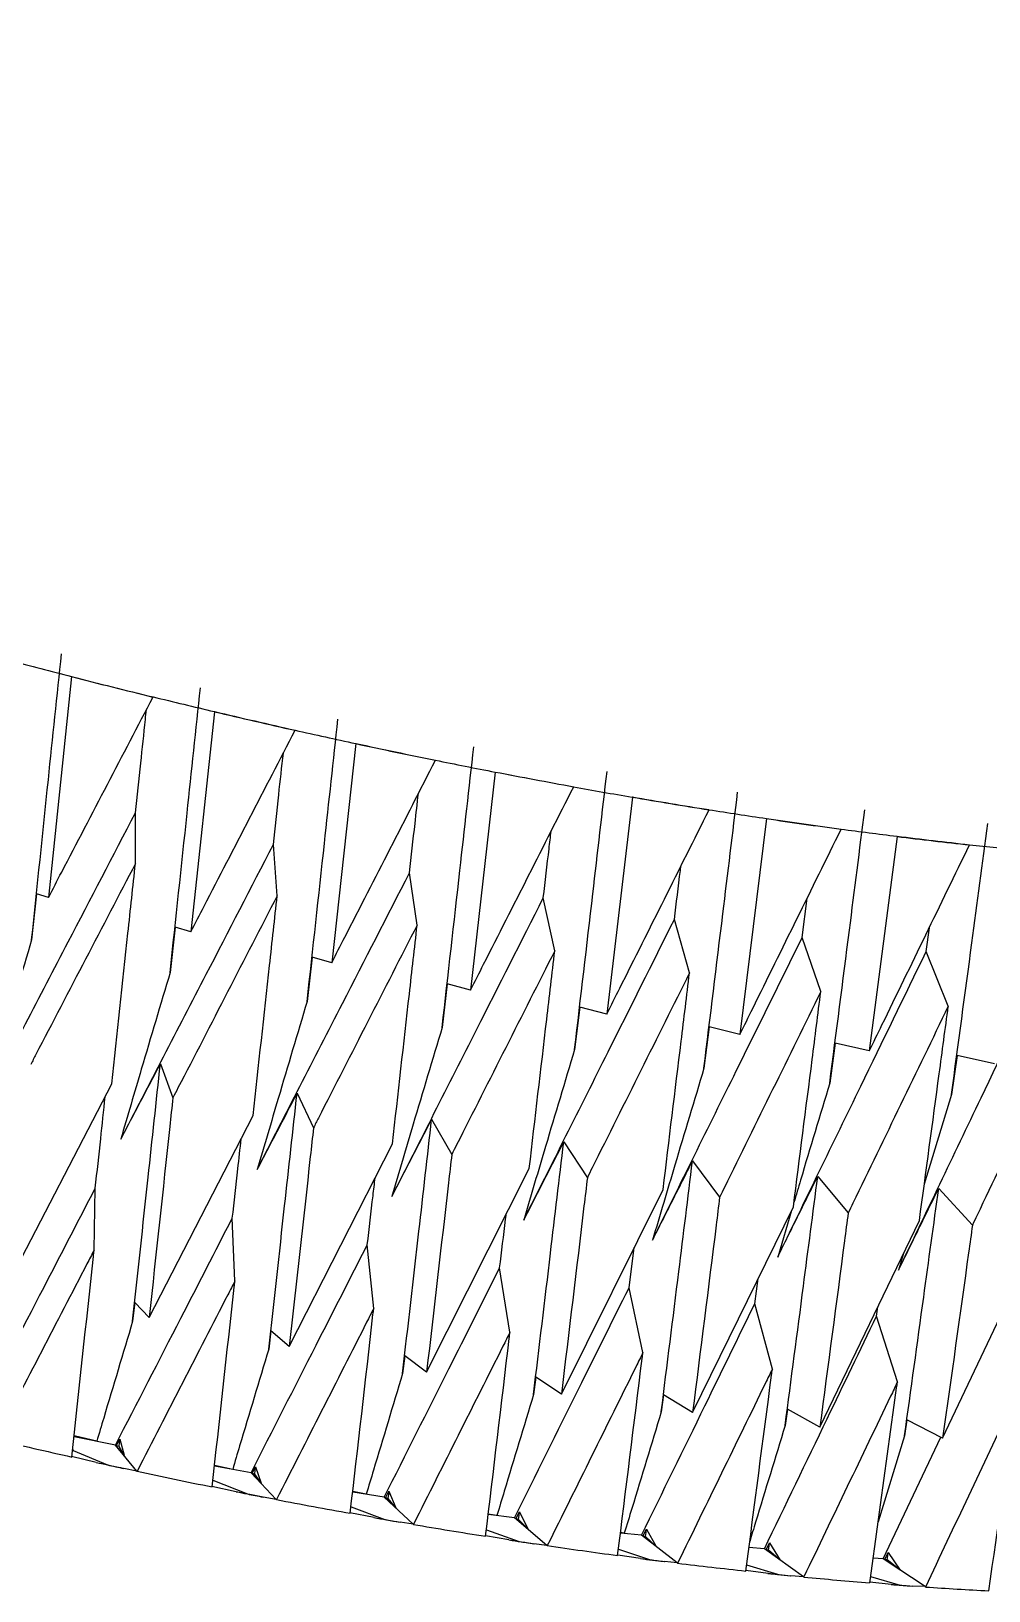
# Model space of a CAD drawing. Header units: millimetres. Extents: x 5847 to 9233, y 737 to 1578.
# Drawn here: x 8886.17 to 8893.01, y 1128.28 to 1139.43 of the extents above; entities that cross this region are included whole.
import ezdxf

# ---------------------------------------------------------------- set-up
doc = ezdxf.new("R2010")
doc.units = ezdxf.units.MM
doc.layers.get('0').update_dxf_attribs({"lineweight": 30})

msp = doc.modelspace()

# ---------------------------------------------------------------- linework, layer by layer
at = {"color": 7, "linetype": 'Continuous', "lineweight": 25}
for p, q in [((8886.457, 1134.816), (8886.291, 1133.236)), ((8886.457, 1134.816), (8886.456, 1134.817)), ((8887.038, 1134.671), (8887.039, 1134.671)), ((8887.477, 1134.565), (8887.309, 1132.992)), ((8887.477, 1134.565), (8887.477, 1134.566)), ((8888.054, 1134.433), (8888.054, 1134.433)), ((8888.488, 1134.337), (8888.316, 1132.771)), ((8888.488, 1134.337), (8888.487, 1134.338)), ((8889.057, 1134.219), (8889.057, 1134.218)), ((8889.485, 1134.133), (8889.308, 1132.575)), ((8889.485, 1134.133), (8889.484, 1134.134)), ((8890.044, 1134.029), (8890.045, 1134.029)), ((8890.465, 1133.955), (8890.282, 1132.404)), ((8890.465, 1133.955), (8890.464, 1133.955)), ((8886.913, 1133.481), (8886.913, 1133.843)), ((8891.012, 1133.865), (8891.013, 1133.864)), ((8891.423, 1133.801), (8891.233, 1132.259)), ((8891.423, 1133.801), (8891.422, 1133.802)), ((8891.957, 1133.726), (8891.957, 1133.726)), ((8887.926, 1133.249), (8887.899, 1133.617)), ((8892.356, 1133.674), (8892.158, 1132.14)), ((8892.356, 1133.674), (8892.355, 1133.675)), ((8892.874, 1133.614), (8892.874, 1133.614)), ((8888.926, 1133.04), (8888.872, 1133.414)), ((8886.206, 1133.263), (8886.171, 1132.935)), ((8886.291, 1133.236), (8886.206, 1133.263)), ((8889.91, 1132.856), (8889.828, 1133.235)), ((8891.678, 1132.952), (8891.714, 1133.232)), ((8890.873, 1132.698), (8890.765, 1133.081)), ((8887.196, 1133.025), (8887.161, 1132.702)), ((8887.309, 1132.992), (8887.196, 1133.025)), ((8891.811, 1132.565), (8891.678, 1132.952)), ((8892.564, 1132.85), (8892.587, 1133.021)), ((8892.722, 1132.46), (8892.564, 1132.85)), ((8888.176, 1132.811), (8888.14, 1132.494)), ((8888.316, 1132.771), (8888.176, 1132.811)), ((8889.142, 1132.62), (8889.105, 1132.309)), ((8889.308, 1132.575), (8889.142, 1132.62)), ((8890.089, 1132.454), (8890.052, 1132.15)), ((8890.282, 1132.404), (8890.089, 1132.454)), ((8891.014, 1132.312), (8890.976, 1132.016)), ((8891.233, 1132.259), (8891.014, 1132.312)), ((8891.914, 1132.197), (8891.875, 1131.909)), ((8892.158, 1132.14), (8891.914, 1132.197)), ((8887.091, 1132.048), (8887.181, 1131.806)), ((8892.785, 1132.107), (8892.745, 1131.828)), ((8893.053, 1132.048), (8892.785, 1132.107)), ((8885.998, 1130.467), (8886.744, 1131.904)), ((8888.068, 1131.838), (8888.185, 1131.59)), ((8892.745, 1131.828), (8892.551, 1131.187)), ((8887.011, 1130.235), (8887.754, 1131.678)), ((8889.03, 1131.652), (8889.174, 1131.4)), ((8889.974, 1131.49), (8890.143, 1131.234)), ((8888.011, 1130.028), (8888.75, 1131.477)), ((8888.994, 1129.845), (8889.728, 1131.301)), ((8890.894, 1131.354), (8891.088, 1131.095)), ((8886.617, 1130.716), (8886.626, 1131.159)), ((8889.957, 1129.687), (8890.684, 1131.15)), ((8891.789, 1131.243), (8892.007, 1130.982)), ((8892.654, 1131.158), (8892.895, 1130.896)), ((8887.624, 1130.496), (8887.605, 1130.945)), ((8890.895, 1129.555), (8891.615, 1131.026)), ((8891.601, 1130.999), (8891.503, 1130.667)), ((8891.804, 1129.45), (8892.516, 1130.928)), ((8892.682, 1129.373), (8893.385, 1130.858)), ((8888.616, 1130.3), (8888.57, 1130.755)), ((8890.441, 1130.448), (8890.477, 1130.735)), ((8889.589, 1130.129), (8889.516, 1130.589)), ((8892.403, 1130.693), (8892.367, 1130.574)), ((8891.339, 1130.333), (8891.364, 1130.514)), ((8890.54, 1129.985), (8890.441, 1130.448)), ((8886.908, 1130.343), (8886.893, 1130.208)), ((8887.011, 1130.235), (8886.908, 1130.343)), ((8891.465, 1129.866), (8891.339, 1130.333)), ((8892.209, 1130.244), (8892.219, 1130.31)), ((8892.359, 1129.775), (8892.209, 1130.244)), ((8887.881, 1130.14), (8887.866, 1130.008)), ((8888.011, 1130.028), (8887.881, 1130.14)), ((8888.838, 1129.962), (8888.822, 1129.834)), ((8888.994, 1129.845), (8888.838, 1129.962)), ((8889.775, 1129.809), (8889.758, 1129.684)), ((8889.957, 1129.687), (8889.775, 1129.809)), ((8890.687, 1129.681), (8890.671, 1129.56)), ((8890.895, 1129.555), (8890.687, 1129.681)), ((8891.573, 1129.579), (8891.556, 1129.462)), ((8891.804, 1129.45), (8891.573, 1129.579)), ((8892.427, 1129.503), (8892.41, 1129.39)), ((8892.682, 1129.373), (8892.427, 1129.503)), ((8886.636, 1129.35), (8886.474, 1129.389)), ((8886.636, 1129.35), (8886.474, 1129.383)), ((8886.77, 1129.323), (8886.474, 1129.382)), ((8886.776, 1129.317), (8886.802, 1129.365)), ((8886.802, 1129.365), (8886.832, 1129.25)), ((8892.41, 1129.39), (8892.221, 1128.775)), ((8892.256, 1128.51), (8892.668, 1129.38)), ((8886.464, 1129.292), (8886.467, 1129.285)), ((8886.467, 1129.285), (8886.714, 1129.181)), ((8886.924, 1129.137), (8886.77, 1129.323)), ((8886.832, 1129.25), (8886.776, 1129.317)), ((8886.796, 1129.312), (8886.776, 1129.317)), ((8886.832, 1129.25), (8886.796, 1129.312)), ((8886.632, 1129.199), (8886.457, 1129.241)), ((8886.924, 1129.137), (8886.83, 1129.156)), ((8887.608, 1129.149), (8887.477, 1129.172)), ((8887.739, 1129.125), (8887.477, 1129.171)), ((8887.608, 1129.149), (8887.478, 1129.177)), ((8887.747, 1129.119), (8887.772, 1129.167)), ((8887.772, 1129.167), (8887.812, 1129.05)), ((8886.925, 1129.135), (8886.924, 1129.137)), ((8887.633, 1128.989), (8887.46, 1129.027)), ((8887.919, 1128.935), (8887.739, 1129.125)), ((8887.812, 1129.05), (8887.747, 1129.119)), ((8887.766, 1129.114), (8887.747, 1129.119)), ((8887.812, 1129.05), (8887.766, 1129.114)), ((8887.919, 1128.935), (8887.826, 1128.951)), ((8887.921, 1128.933), (8887.919, 1128.935)), ((8888.562, 1128.972), (8888.466, 1128.991)), ((8888.562, 1128.972), (8888.466, 1128.987)), ((8888.691, 1128.951), (8888.466, 1128.986)), ((8888.897, 1128.758), (8888.691, 1128.951)), ((8888.7, 1128.945), (8888.725, 1128.994)), ((8888.775, 1128.874), (8888.7, 1128.945)), ((8888.719, 1128.941), (8888.7, 1128.945)), ((8888.775, 1128.874), (8888.719, 1128.941)), ((8888.725, 1128.994), (8888.775, 1128.874)), ((8888.618, 1128.805), (8888.446, 1128.838)), ((8889.497, 1128.82), (8889.434, 1128.828)), ((8889.623, 1128.802), (8889.434, 1128.827)), ((8889.497, 1128.82), (8889.435, 1128.83)), ((8889.632, 1128.796), (8889.658, 1128.845)), ((8889.658, 1128.845), (8889.717, 1128.724)), ((8888.897, 1128.758), (8888.804, 1128.772)), ((8888.9, 1128.756), (8888.897, 1128.758)), ((8889.854, 1128.606), (8889.623, 1128.802)), ((8889.717, 1128.724), (8889.632, 1128.796)), ((8889.651, 1128.792), (8889.632, 1128.796)), ((8889.717, 1128.724), (8889.651, 1128.792)), ((8890.407, 1128.692), (8890.379, 1128.695)), ((8890.53, 1128.679), (8890.379, 1128.694)), ((8890.407, 1128.692), (8890.38, 1128.697)), ((8890.54, 1128.672), (8890.565, 1128.722)), ((8890.565, 1128.722), (8890.634, 1128.599)), ((8889.582, 1128.645), (8889.416, 1128.674)), ((8889.854, 1128.606), (8889.761, 1128.618)), ((8889.856, 1128.604), (8889.854, 1128.606)), ((8890.785, 1128.481), (8890.53, 1128.679)), ((8890.634, 1128.599), (8890.54, 1128.672)), ((8890.559, 1128.669), (8890.54, 1128.672)), ((8890.634, 1128.599), (8890.559, 1128.669)), ((8891.408, 1128.581), (8891.297, 1128.59)), ((8891.687, 1128.382), (8891.408, 1128.581)), ((8891.42, 1128.575), (8891.445, 1128.625)), ((8891.445, 1128.625), (8891.522, 1128.501)), ((8890.522, 1128.512), (8890.36, 1128.537)), ((8890.785, 1128.481), (8890.693, 1128.49)), ((8890.788, 1128.479), (8890.785, 1128.481)), ((8891.522, 1128.501), (8891.42, 1128.575)), ((8891.438, 1128.572), (8891.42, 1128.575)), ((8891.522, 1128.501), (8891.438, 1128.572)), ((8892.256, 1128.51), (8892.185, 1128.514)), ((8892.556, 1128.311), (8892.256, 1128.51)), ((8892.268, 1128.504), (8892.293, 1128.554)), ((8892.379, 1128.429), (8892.268, 1128.504)), ((8892.286, 1128.502), (8892.268, 1128.504)), ((8892.379, 1128.429), (8892.286, 1128.502)), ((8892.293, 1128.554), (8892.379, 1128.429)), ((8891.434, 1128.405), (8891.276, 1128.426)), ((8891.687, 1128.382), (8891.596, 1128.389)), ((8891.69, 1128.38), (8891.687, 1128.382)), ((8892.314, 1128.326), (8892.161, 1128.342)), ((8892.556, 1128.311), (8892.467, 1128.315)), ((8892.56, 1128.308), (8892.556, 1128.311))]:
    msp.add_line(p, q, dxfattribs=at)
at = {"color": 8, "linetype": 'Continuous', "lineweight": 25}
for p, q in [((8887.466, 1129.072), (8887.713, 1128.974)), ((8888.454, 1128.882), (8888.695, 1128.791)), ((8889.421, 1128.717), (8889.656, 1128.634)), ((8890.365, 1128.579), (8890.593, 1128.503)), ((8891.281, 1128.467), (8891.501, 1128.399)), ((8892.167, 1128.383), (8892.378, 1128.321))]:
    msp.add_line(p, q, dxfattribs=at)
at = {"color": 7, "linetype": 'Continuous', "lineweight": 25, "flags": 128}
for points in [[(8886.796, 1129.312), (8886.799, 1129.342), (8886.802, 1129.365)], [(8887.766, 1129.114), (8887.769, 1129.144), (8887.772, 1129.167)], [(8888.719, 1128.941), (8888.723, 1128.971), (8888.725, 1128.994)], [(8889.651, 1128.792), (8889.655, 1128.822), (8889.658, 1128.845)], [(8890.559, 1128.669), (8890.562, 1128.699), (8890.565, 1128.722)], [(8891.438, 1128.572), (8891.442, 1128.602), (8891.445, 1128.625)], [(8892.286, 1128.502), (8892.29, 1128.531), (8892.293, 1128.554)]]:
    msp.add_lwpolyline(points, dxfattribs=at)
at = {"color": 7, "linetype": 'Continuous', "lineweight": 25}
for centre, radius, start, end in [((8881.795, 1130.065), 20.513, 18.0725, 71.1243), ((8900.319, 1188.903), 55.835, 255.157, 255.6246), ((8900.103, 1188.061), 54.966, 255.624, 256.2495), ((8900.105, 1188.066), 54.971, 255.6242, 256.2494), ((8899.865, 1187.088), 53.963, 256.2499, 256.7284), ((8899.605, 1185.982), 52.827, 256.7277, 257.3698), ((8899.606, 1185.986), 52.832, 256.7278, 257.3697), ((8899.33, 1184.757), 51.572, 257.3704, 257.8637), ((8899.042, 1183.414), 50.198, 257.8628, 258.527), ((8899.043, 1183.418), 50.203, 257.8629, 258.5269), ((8898.747, 1181.967), 48.722, 258.5277, 259.0402), ((8898.449, 1180.42), 47.146, 259.0392, 259.7316), ((8898.45, 1180.424), 47.15, 259.0393, 259.7315), ((8898.152, 1178.787), 45.487, 259.7325, 260.2691), ((8897.859, 1177.074), 43.748, 260.2678, 260.9955), ((8897.86, 1177.077), 43.752, 260.268, 260.9954), ((8897.577, 1175.295), 41.947, 260.9966, 261.5632), ((8897.305, 1173.457), 40.089, 261.5616, 262.3328), ((8897.306, 1173.46), 40.093, 261.5618, 262.3327), ((8897.051, 1171.576), 38.191, 262.3341, 262.9375), ((8896.815, 1169.658), 36.258, 262.9355, 263.76), ((8896.816, 1169.66), 36.262, 262.9357, 263.7598), ((8896.602, 1167.719), 34.308, 263.7616, 264.4098), ((8897.954, 1180.687), 52.718, 256.7999, 257.405), ((8897.656, 1179.351), 51.349, 257.6029, 257.8296), ((8897.388, 1178.097), 50.067, 257.9372, 258.5637), ((8897.071, 1176.526), 48.464, 258.7701, 259.0028), ((8896.795, 1175.084), 46.996, 259.1165, 259.7701), ((8896.477, 1173.318), 45.202, 259.9871, 260.2274), ((8896.206, 1171.723), 43.584, 260.3489, 261.0363), ((8895.905, 1169.805), 41.643, 261.2665, 261.5163), ((8895.654, 1168.095), 39.914, 261.6473, 262.3763), ((8895.385, 1166.073), 37.875, 262.6227, 262.8841), ((8895.168, 1164.289), 36.077, 263.0268, 263.8068), ((8894.943, 1162.211), 33.987, 264.073, 264.3485), ((8894.769, 1160.394), 32.162, 264.5057, 265.3478), ((8894.601, 1158.309), 30.07, 265.6383, 265.9309), ((8894.479, 1156.5), 28.257, 266.1058, 267.0239)]:
    msp.add_arc(centre, radius, start, end, dxfattribs=at)
for centre, major_axis, ratio, start_param, end_param in [((8883.482, 1135.443), (16.272, -5.155), 0.305791, 5.00287, 5.007995), ((8883.471, 1135.41), (16.268, -5.167), 0.303502, 5.008216, 5.015483), ((8883.482, 1135.443), (16.268, -5.168), 0.305602, 5.065971, 5.071036), ((8883.471, 1135.41), (16.265, -5.177), 0.303274, 5.071206, 5.07838), ((8883.482, 1135.443), (16.264, -5.18), 0.305369, 5.129072, 5.13407), ((8883.471, 1135.41), (16.262, -5.187), 0.303011, 5.134188, 5.141257), ((8883.482, 1135.443), (16.26, -5.192), 0.305092, 5.192172, 5.197095), ((8883.471, 1135.41), (16.259, -5.196), 0.302715, 5.197162, 5.204113), ((8883.482, 1135.443), (16.257, -5.204), 0.304773, 5.25527, 5.260111), ((8883.471, 1135.41), (16.256, -5.205), 0.302386, 5.260125, 5.266949), ((8883.482, 1135.443), (16.253, -5.215), 0.304413, 5.318365, 5.323117), ((8883.471, 1135.41), (16.253, -5.214), 0.302025, 5.323079, 5.329766), ((8883.482, 1135.443), (16.25, -5.226), 0.304014, 5.381455, 5.386112), ((8883.471, 1135.41), (16.251, -5.222), 0.301635, 5.386023, 5.392562)]:
    msp.add_ellipse(centre, major_axis=major_axis, ratio=ratio, start_param=start_param, end_param=end_param, dxfattribs=at)
for points, knots in [([(8886.171, 1132.935), (8886.211, 1133.316), (8886.282, 1133.997), (8886.353, 1134.68), (8886.385, 1134.98)], [0, 0, 0, 0, 0.559997, 1, 1, 1, 1]), ([(8887.161, 1132.702), (8887.201, 1133.081), (8887.274, 1133.759), (8887.346, 1134.437), (8887.377, 1134.735)], [0, 0, 0, 0, 0.559998, 1, 1, 1, 1]), ([(8886.291, 1133.236), (8886.322, 1133.297), (8886.572, 1133.775), (8886.821, 1134.253), (8887.039, 1134.671)], [0, 0, 0, 0, 0.127368, 1, 1, 1, 1]), ([(8886.913, 1133.843), (8886.926, 1133.961), (8886.95, 1134.183), (8886.976, 1134.43), (8886.989, 1134.557), (8886.992, 1134.581)], [0, 0, 0, 0, 0.48199, 0.902769, 1, 1, 1, 1]), ([(8888.14, 1132.494), (8888.181, 1132.87), (8888.255, 1133.543), (8888.328, 1134.216), (8888.36, 1134.512)], [0, 0, 0, 0, 0.5599977, 1, 1, 1, 1]), ([(8887.309, 1132.992), (8887.34, 1133.053), (8887.589, 1133.533), (8887.837, 1134.013), (8888.054, 1134.433)], [0, 0, 0, 0, 0.127177, 1, 1, 1, 1]), ([(8887.899, 1133.617), (8887.912, 1133.735), (8887.935, 1133.953), (8887.959, 1134.171), (8887.97, 1134.27)], [0, 0, 0, 0, 0.541905, 1, 1, 1, 1]), ([(8889.105, 1132.309), (8889.147, 1132.683), (8889.223, 1133.351), (8889.298, 1134.019), (8889.331, 1134.313)], [0, 0, 0, 0, 0.559998, 1, 1, 1, 1]), ([(8888.316, 1132.771), (8888.347, 1132.832), (8888.594, 1133.315), (8888.842, 1133.797), (8889.057, 1134.218)], [0, 0, 0, 0, 0.1269893, 1, 1, 1, 1]), ([(8890.052, 1132.15), (8890.095, 1132.521), (8890.173, 1133.183), (8890.25, 1133.847), (8890.284, 1134.139)], [0, 0, 0, 0, 0.559998, 1, 1, 1, 1]), ([(8888.872, 1133.414), (8888.885, 1133.531), (8888.906, 1133.72), (8888.927, 1133.909), (8888.935, 1133.98)], [0, 0, 0, 0, 0.622496, 1, 1, 1, 1]), ([(8889.308, 1132.575), (8889.339, 1132.637), (8889.585, 1133.121), (8889.83, 1133.605), (8890.045, 1134.029)], [0, 0, 0, 0, 0.126804, 1, 1, 1, 1]), ([(8890.976, 1132.016), (8891.021, 1132.384), (8891.102, 1133.041), (8891.182, 1133.699), (8891.217, 1133.989)], [0, 0, 0, 0, 0.559998, 1, 1, 1, 1]), ([(8885.821, 1131.747), (8886.025, 1132.138), (8886.389, 1132.836), (8886.753, 1133.535), (8886.913, 1133.843)], [0, 0, 0, 0, 0.559943, 1, 1, 1, 1]), ([(8890.282, 1132.404), (8890.313, 1132.466), (8890.557, 1132.952), (8890.8, 1133.439), (8891.013, 1133.864)], [0, 0, 0, 0, 0.126623, 1, 1, 1, 1]), ([(8891.875, 1131.909), (8891.922, 1132.273), (8892.006, 1132.925), (8892.089, 1133.577), (8892.125, 1133.864)], [0, 0, 0, 0, 0.559998, 1, 1, 1, 1]), ([(8889.828, 1133.235), (8889.842, 1133.352), (8889.86, 1133.511), (8889.879, 1133.669), (8889.884, 1133.711)], [0, 0, 0, 0, 0.737717, 1, 1, 1, 1]), ([(8891.233, 1132.259), (8891.264, 1132.321), (8891.505, 1132.809), (8891.746, 1133.298), (8891.957, 1133.726)], [0, 0, 0, 0, 0.1264466, 1, 1, 1, 1]), ([(8892.745, 1131.828), (8892.794, 1132.189), (8892.881, 1132.835), (8892.967, 1133.481), (8893.005, 1133.766)], [0, 0, 0, 0, 0.559998, 1, 1, 1, 1]), ([(8886.808, 1131.509), (8887.012, 1131.902), (8887.376, 1132.604), (8887.739, 1133.307), (8887.899, 1133.617)], [0, 0, 0, 0, 0.5599433, 1, 1, 1, 1]), ([(8892.158, 1132.14), (8892.188, 1132.202), (8892.427, 1132.693), (8892.666, 1133.184), (8892.874, 1133.614)], [0, 0, 0, 0, 0.1262754, 1, 1, 1, 1]), ([(8886.913, 1133.481), (8886.676, 1133.025), (8886.426, 1132.546), (8886.177, 1132.068), (8886.165, 1132.044)], [0, 0, 0, 0, 0.9514229, 1, 1, 1, 1]), ([(8886.744, 1131.904), (8886.783, 1132.263), (8886.839, 1132.789), (8886.895, 1133.315), (8886.913, 1133.481)], [0, 0, 0, 0, 0.68419, 1, 1, 1, 1]), ([(8887.784, 1131.293), (8887.987, 1131.689), (8888.35, 1132.395), (8888.712, 1133.102), (8888.872, 1133.414)], [0, 0, 0, 0, 0.559943, 1, 1, 1, 1]), ([(8890.765, 1133.081), (8890.779, 1133.197), (8890.795, 1133.324), (8890.81, 1133.451), (8890.811, 1133.462)], [0, 0, 0, 0, 0.917752, 1, 1, 1, 1]), ([(8887.926, 1133.249), (8887.69, 1132.791), (8887.441, 1132.309), (8887.193, 1131.829), (8887.181, 1131.806)], [0, 0, 0, 0, 0.95162, 1, 1, 1, 1]), ([(8887.754, 1131.678), (8887.793, 1132.036), (8887.851, 1132.559), (8887.908, 1133.083), (8887.926, 1133.249)], [0, 0, 0, 0, 0.684207, 1, 1, 1, 1]), ([(8888.746, 1131.1), (8888.948, 1131.498), (8889.309, 1132.209), (8889.67, 1132.922), (8889.828, 1133.235)], [0, 0, 0, 0, 0.559943, 1, 1, 1, 1]), ([(8889.688, 1130.931), (8889.889, 1131.332), (8890.249, 1132.048), (8890.607, 1132.765), (8890.765, 1133.081)], [0, 0, 0, 0, 0.559943, 1, 1, 1, 1]), ([(8886.171, 1132.935), (8886.102, 1132.703), (8885.984, 1132.308), (8885.869, 1131.912), (8885.821, 1131.747)], [0, 0, 0, 0, 0.5840749, 1, 1, 1, 1]), ([(8888.926, 1133.04), (8888.691, 1132.58), (8888.444, 1132.097), (8888.197, 1131.614), (8888.185, 1131.59)], [0, 0, 0, 0, 0.9518097, 1, 1, 1, 1]), ([(8888.75, 1131.477), (8888.79, 1131.833), (8888.849, 1132.354), (8888.908, 1132.875), (8888.926, 1133.04)], [0, 0, 0, 0, 0.684226, 1, 1, 1, 1]), ([(8890.608, 1130.787), (8890.808, 1131.191), (8891.165, 1131.912), (8891.521, 1132.634), (8891.678, 1132.952)], [0, 0, 0, 0, 0.5599424, 1, 1, 1, 1]), ([(8889.91, 1132.856), (8889.676, 1132.394), (8889.431, 1131.908), (8889.185, 1131.423), (8889.174, 1131.4)], [0, 0, 0, 0, 0.9519921, 1, 1, 1, 1]), ([(8889.728, 1131.301), (8889.769, 1131.655), (8889.83, 1132.174), (8889.891, 1132.692), (8889.91, 1132.856)], [0, 0, 0, 0, 0.684248, 1, 1, 1, 1]), ([(8891.503, 1130.667), (8891.701, 1131.074), (8892.055, 1131.801), (8892.408, 1132.529), (8892.564, 1132.85)], [0, 0, 0, 0, 0.5599421, 1, 1, 1, 1]), ([(8892.367, 1130.574), (8892.564, 1130.984), (8892.915, 1131.716), (8893.264, 1132.45), (8893.418, 1132.773)], [0, 0, 0, 0, 0.559942, 1, 1, 1, 1]), ([(8887.161, 1132.702), (8887.092, 1132.471), (8886.973, 1132.074), (8886.857, 1131.676), (8886.808, 1131.509)], [0, 0, 0, 0, 0.580835, 1, 1, 1, 1]), ([(8890.873, 1132.698), (8890.641, 1132.233), (8890.398, 1131.745), (8890.154, 1131.258), (8890.143, 1131.234)], [0, 0, 0, 0, 0.9521662, 1, 1, 1, 1]), ([(8890.684, 1131.15), (8890.727, 1131.503), (8890.79, 1132.019), (8890.853, 1132.535), (8890.873, 1132.698)], [0, 0, 0, 0, 0.684273, 1, 1, 1, 1]), ([(8888.14, 1132.494), (8888.071, 1132.263), (8887.951, 1131.863), (8887.834, 1131.462), (8887.784, 1131.293)], [0, 0, 0, 0, 0.577025, 1, 1, 1, 1]), ([(8891.811, 1132.565), (8891.582, 1132.098), (8891.341, 1131.608), (8891.1, 1131.118), (8891.088, 1131.095)], [0, 0, 0, 0, 0.952331, 1, 1, 1, 1]), ([(8891.615, 1131.026), (8891.66, 1131.377), (8891.726, 1131.89), (8891.791, 1132.403), (8891.811, 1132.565)], [0, 0, 0, 0, 0.6842997, 1, 1, 1, 1]), ([(8892.722, 1132.46), (8892.495, 1131.99), (8892.257, 1131.498), (8892.018, 1131.005), (8892.007, 1130.982)], [0, 0, 0, 0, 0.952487, 1, 1, 1, 1]), ([(8892.516, 1130.928), (8892.563, 1131.277), (8892.632, 1131.788), (8892.701, 1132.298), (8892.722, 1132.46)], [0, 0, 0, 0, 0.684329, 1, 1, 1, 1]), ([(8893.601, 1132.381), (8893.377, 1131.909), (8893.142, 1131.414), (8892.906, 1130.919), (8892.895, 1130.896)], [0, 0, 0, 0, 0.952632, 1, 1, 1, 1]), ([(8889.105, 1132.309), (8889.036, 1132.078), (8888.915, 1131.675), (8888.796, 1131.272), (8888.746, 1131.1)], [0, 0, 0, 0, 0.572684, 1, 1, 1, 1]), ([(8890.052, 1132.15), (8889.982, 1131.919), (8889.86, 1131.513), (8889.74, 1131.107), (8889.688, 1130.931)], [0, 0, 0, 0, 0.567853, 1, 1, 1, 1]), ([(8886.808, 1131.509), (8886.855, 1131.599), (8886.949, 1131.778), (8887.044, 1131.958), (8887.091, 1132.048)], [0, 0, 0, 0, 0.5, 1, 1, 1, 1]), ([(8886.893, 1130.208), (8886.93, 1130.551), (8886.996, 1131.164), (8887.062, 1131.778), (8887.091, 1132.048)], [0, 0, 0, 0, 0.559874, 1, 1, 1, 1]), ([(8890.976, 1132.016), (8890.907, 1131.786), (8890.783, 1131.376), (8890.662, 1130.966), (8890.608, 1130.787)], [0, 0, 0, 0, 0.562578, 1, 1, 1, 1]), ([(8887.784, 1131.293), (8887.832, 1131.384), (8887.926, 1131.565), (8888.021, 1131.747), (8888.068, 1131.838)], [0, 0, 0, 0, 0.5, 1, 1, 1, 1]), ([(8887.866, 1130.008), (8887.904, 1130.35), (8887.971, 1130.959), (8888.038, 1131.569), (8888.068, 1131.838)], [0, 0, 0, 0, 0.559874, 1, 1, 1, 1]), ([(8891.875, 1131.909), (8891.805, 1131.678), (8891.719, 1131.394), (8891.635, 1131.11), (8891.619, 1131.056)], [0, 0, 0, 0, 0.811001, 1, 1, 1, 1]), ([(8886.626, 1131.159), (8886.639, 1131.277), (8886.663, 1131.495), (8886.686, 1131.712), (8886.697, 1131.813)], [0, 0, 0, 0, 0.541031, 1, 1, 1, 1]), ([(8887.181, 1131.806), (8887.173, 1131.737), (8887.117, 1131.213), (8887.06, 1130.69), (8887.011, 1130.235)], [0, 0, 0, 0, 0.131008, 1, 1, 1, 1]), ([(8888.746, 1131.1), (8888.793, 1131.192), (8888.888, 1131.376), (8888.983, 1131.56), (8889.03, 1131.652)], [0, 0, 0, 0, 0.5, 1, 1, 1, 1]), ([(8888.822, 1129.834), (8888.861, 1130.173), (8888.931, 1130.778), (8889, 1131.385), (8889.03, 1131.652)], [0, 0, 0, 0, 0.559875, 1, 1, 1, 1]), ([(8887.605, 1130.945), (8887.619, 1131.062), (8887.64, 1131.252), (8887.661, 1131.441), (8887.669, 1131.513)], [0, 0, 0, 0, 0.619755, 1, 1, 1, 1]), ([(8888.185, 1131.59), (8888.178, 1131.522), (8888.12, 1131.001), (8888.062, 1130.48), (8888.011, 1130.028)], [0, 0, 0, 0, 0.1308361, 1, 1, 1, 1]), ([(8889.688, 1130.931), (8889.736, 1131.024), (8889.831, 1131.211), (8889.926, 1131.397), (8889.974, 1131.49)], [0, 0, 0, 0, 0.5, 1, 1, 1, 1]), ([(8889.758, 1129.684), (8889.799, 1130.021), (8889.871, 1130.622), (8889.942, 1131.225), (8889.974, 1131.49)], [0, 0, 0, 0, 0.559875, 1, 1, 1, 1]), ([(8889.174, 1131.4), (8889.166, 1131.332), (8889.106, 1130.813), (8889.046, 1130.295), (8888.994, 1129.845)], [0, 0, 0, 0, 0.130671, 1, 1, 1, 1]), ([(8890.608, 1130.787), (8890.656, 1130.881), (8890.751, 1131.07), (8890.847, 1131.259), (8890.894, 1131.354)], [0, 0, 0, 0, 0.5, 1, 1, 1, 1]), ([(8890.671, 1129.56), (8890.713, 1129.894), (8890.788, 1130.492), (8890.862, 1131.09), (8890.894, 1131.354)], [0, 0, 0, 0, 0.559875, 1, 1, 1, 1]), ([(8885.788, 1129.544), (8885.944, 1129.845), (8886.224, 1130.383), (8886.503, 1130.922), (8886.626, 1131.159)], [0, 0, 0, 0, 0.559865, 1, 1, 1, 1]), ([(8888.57, 1130.755), (8888.584, 1130.871), (8888.602, 1131.031), (8888.621, 1131.191), (8888.626, 1131.233)], [0, 0, 0, 0, 0.731526, 1, 1, 1, 1]), ([(8890.143, 1131.234), (8890.135, 1131.167), (8890.073, 1130.651), (8890.011, 1130.135), (8889.957, 1129.687)], [0, 0, 0, 0, 0.130514, 1, 1, 1, 1]), ([(8891.503, 1130.667), (8891.55, 1130.763), (8891.646, 1130.955), (8891.741, 1131.147), (8891.789, 1131.243)], [0, 0, 0, 0, 0.5, 1, 1, 1, 1]), ([(8891.556, 1129.462), (8891.6, 1129.794), (8891.678, 1130.387), (8891.755, 1130.981), (8891.789, 1131.243)], [0, 0, 0, 0, 0.559876, 1, 1, 1, 1]), ([(8892.367, 1130.574), (8892.415, 1130.671), (8892.51, 1130.866), (8892.606, 1131.061), (8892.654, 1131.158)], [0, 0, 0, 0, 0.5, 1, 1, 1, 1]), ([(8892.41, 1129.39), (8892.456, 1129.72), (8892.537, 1130.309), (8892.618, 1130.899), (8892.654, 1131.158)], [0, 0, 0, 0, 0.5598759, 1, 1, 1, 1]), ([(8891.088, 1131.095), (8891.08, 1131.028), (8891.016, 1130.514), (8890.951, 1130.001), (8890.895, 1129.555)], [0, 0, 0, 0, 0.130365, 1, 1, 1, 1]), ([(8886.77, 1129.323), (8886.926, 1129.625), (8887.205, 1130.166), (8887.483, 1130.707), (8887.605, 1130.945)], [0, 0, 0, 0, 0.559865, 1, 1, 1, 1]), ([(8889.516, 1130.589), (8889.53, 1130.705), (8889.546, 1130.833), (8889.562, 1130.962), (8889.563, 1130.974)], [0, 0, 0, 0, 0.904361, 1, 1, 1, 1]), ([(8892.007, 1130.982), (8891.998, 1130.916), (8891.931, 1130.405), (8891.863, 1129.894), (8891.804, 1129.45)], [0, 0, 0, 0, 0.130225, 1, 1, 1, 1]), ([(8892.895, 1130.896), (8892.886, 1130.83), (8892.815, 1130.322), (8892.744, 1129.814), (8892.682, 1129.373)], [0, 0, 0, 0, 0.1300955, 1, 1, 1, 1]), ([(8886.617, 1130.716), (8886.6, 1130.683), (8886.366, 1130.232), (8886.132, 1129.78), (8885.915, 1129.362)], [0, 0, 0, 0, 0.072357, 1, 1, 1, 1]), ([(8886.458, 1129.237), (8886.509, 1129.715), (8886.563, 1130.208), (8886.616, 1130.701), (8886.617, 1130.716)], [0, 0, 0, 0, 0.9697915, 1, 1, 1, 1]), ([(8887.739, 1129.125), (8887.894, 1129.429), (8888.171, 1129.972), (8888.448, 1130.515), (8888.57, 1130.755)], [0, 0, 0, 0, 0.559865, 1, 1, 1, 1]), ([(8888.691, 1128.951), (8888.845, 1129.257), (8889.121, 1129.802), (8889.395, 1130.348), (8889.516, 1130.589)], [0, 0, 0, 0, 0.559865, 1, 1, 1, 1]), ([(8887.624, 1130.496), (8887.607, 1130.463), (8887.374, 1130.009), (8887.141, 1129.556), (8886.925, 1129.135)], [0, 0, 0, 0, 0.072535, 1, 1, 1, 1]), ([(8887.461, 1129.024), (8887.514, 1129.499), (8887.568, 1129.99), (8887.622, 1130.481), (8887.624, 1130.496)], [0, 0, 0, 0, 0.969789, 1, 1, 1, 1]), ([(8889.623, 1128.802), (8889.775, 1129.109), (8890.048, 1129.658), (8890.321, 1130.207), (8890.441, 1130.448)], [0, 0, 0, 0, 0.559865, 1, 1, 1, 1]), ([(8888.616, 1130.3), (8888.599, 1130.267), (8888.368, 1129.811), (8888.136, 1129.355), (8887.921, 1128.933)], [0, 0, 0, 0, 0.072704, 1, 1, 1, 1]), ([(8888.448, 1128.835), (8888.503, 1129.308), (8888.559, 1129.797), (8888.614, 1130.285), (8888.616, 1130.3)], [0, 0, 0, 0, 0.969787, 1, 1, 1, 1]), ([(8890.53, 1128.679), (8890.681, 1128.987), (8890.951, 1129.538), (8891.221, 1130.09), (8891.339, 1130.333)], [0, 0, 0, 0, 0.559865, 1, 1, 1, 1]), ([(8886.893, 1130.208), (8886.824, 1129.977), (8886.738, 1129.691), (8886.653, 1129.406), (8886.636, 1129.35)], [0, 0, 0, 0, 0.806547, 1, 1, 1, 1]), ([(8891.408, 1128.581), (8891.558, 1128.891), (8891.825, 1129.445), (8892.092, 1130), (8892.209, 1130.244)], [0, 0, 0, 0, 0.559865, 1, 1, 1, 1]), ([(8889.589, 1130.129), (8889.573, 1130.096), (8889.343, 1129.638), (8889.113, 1129.18), (8888.9, 1128.756)], [0, 0, 0, 0, 0.072863, 1, 1, 1, 1]), ([(8889.416, 1128.671), (8889.472, 1129.142), (8889.53, 1129.628), (8889.588, 1130.115), (8889.589, 1130.129)], [0, 0, 0, 0, 0.969785, 1, 1, 1, 1]), ([(8887.866, 1130.008), (8887.796, 1129.778), (8887.71, 1129.492), (8887.624, 1129.205), (8887.608, 1129.149)], [0, 0, 0, 0, 0.804186, 1, 1, 1, 1]), ([(8890.54, 1129.985), (8890.524, 1129.951), (8890.296, 1129.491), (8890.068, 1129.03), (8889.856, 1128.604)], [0, 0, 0, 0, 0.073012, 1, 1, 1, 1]), ([(8890.359, 1128.533), (8890.418, 1129.002), (8890.478, 1129.486), (8890.538, 1129.97), (8890.54, 1129.985)], [0, 0, 0, 0, 0.9697834, 1, 1, 1, 1]), ([(8888.822, 1129.834), (8888.753, 1129.603), (8888.666, 1129.316), (8888.58, 1129.029), (8888.562, 1128.972)], [0, 0, 0, 0, 0.801554, 1, 1, 1, 1]), ([(8891.465, 1129.866), (8891.448, 1129.832), (8891.223, 1129.37), (8890.997, 1128.907), (8890.788, 1128.479)], [0, 0, 0, 0, 0.07315, 1, 1, 1, 1]), ([(8891.276, 1128.422), (8891.337, 1128.889), (8891.4, 1129.37), (8891.463, 1129.852), (8891.465, 1129.866)], [0, 0, 0, 0, 0.969782, 1, 1, 1, 1]), ([(8892.359, 1129.775), (8892.343, 1129.74), (8892.12, 1129.275), (8891.897, 1128.811), (8891.69, 1128.38)], [0, 0, 0, 0, 0.073276, 1, 1, 1, 1]), ([(8892.161, 1128.338), (8892.225, 1128.802), (8892.291, 1129.281), (8892.357, 1129.76), (8892.359, 1129.775)], [0, 0, 0, 0, 0.96978, 1, 1, 1, 1]), ([(8893.22, 1129.71), (8893.204, 1129.676), (8892.984, 1129.208), (8892.764, 1128.741), (8892.56, 1128.308)], [0, 0, 0, 0, 0.073391, 1, 1, 1, 1]), ([(8893.012, 1128.281), (8893.079, 1128.743), (8893.149, 1129.219), (8893.218, 1129.696), (8893.22, 1129.71)], [0, 0, 0, 0, 0.969779, 1, 1, 1, 1]), ([(8889.758, 1129.684), (8889.689, 1129.454), (8889.601, 1129.166), (8889.514, 1128.878), (8889.497, 1128.82)], [0, 0, 0, 0, 0.798667, 1, 1, 1, 1]), ([(8890.671, 1129.56), (8890.601, 1129.33), (8890.513, 1129.041), (8890.425, 1128.752), (8890.407, 1128.692)], [0, 0, 0, 0, 0.795543, 1, 1, 1, 1]), ([(8891.556, 1129.462), (8891.486, 1129.232), (8891.401, 1128.956), (8891.317, 1128.68), (8891.303, 1128.634)], [0, 0, 0, 0, 0.833493, 1, 1, 1, 1])]:
    msp.add_open_spline(points, degree=3, knots=knots, dxfattribs=at)

doc.saveas('drawing.dxf')
